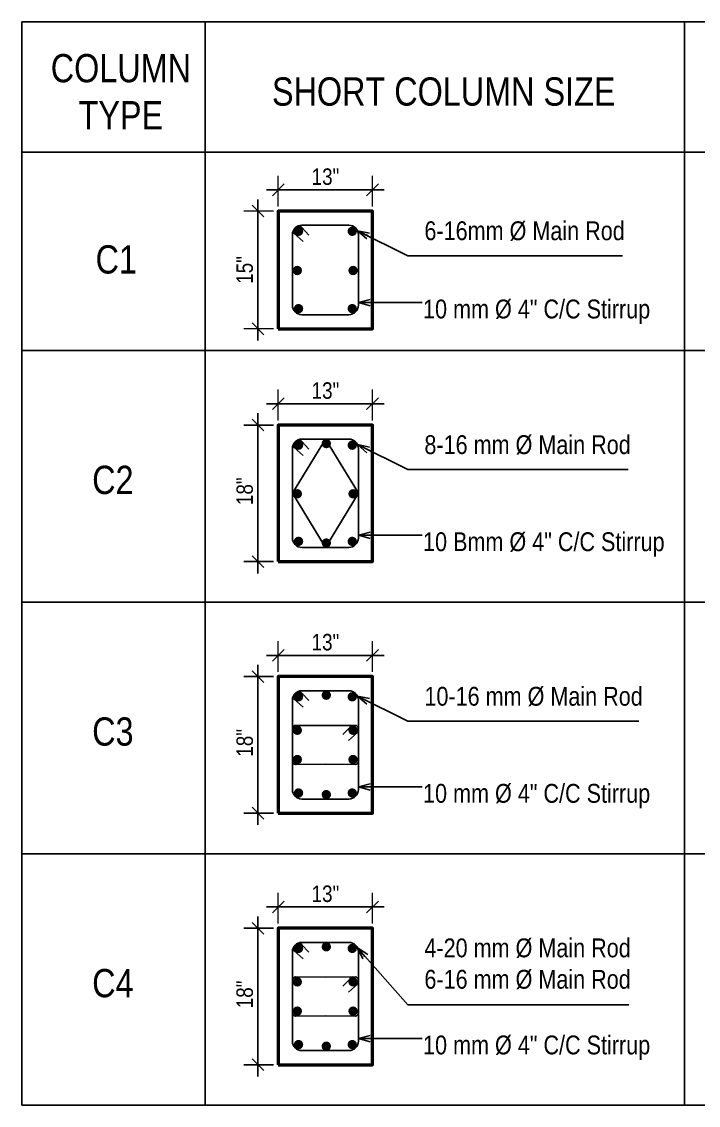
# Model space of a CAD drawing. Header units: inches. Extents: x -4010 to 92088, y -38563 to -1318.
# Drawn here: x 31246.4 to 31318.2, y -16396.8 to -16281.7 of the extents above; entities that cross this region are included whole.
import ezdxf

# ---------------------------------------------------------------- set-up
doc = ezdxf.new("R2010")
doc.units = ezdxf.units.IN
doc.header["$MEASUREMENT"] = 0
doc.header["$PDMODE"] = 99
doc.layers.add('Column', color=2, linetype='Continuous', lineweight=50)
doc.layers.add('DIM', color=7, linetype='Continuous', lineweight=15)
doc.layers.add('Rod', color=1, linetype='Continuous')
doc.layers.add('TEX', color=7, linetype='Continuous')
doc.styles.get("Standard").update_dxf_attribs({"font": 'ARIALN.TTF'})
doc.dimstyles.new('_20', dxfattribs={"dimscale": 0.25, "dimtxt": 7, "dimasz": 5, "dimexe": 6, "dimexo": 2, "dimgap": 2, "dimtad": 1, "dimdec": 1, "dimzin": 3, "dimdsep": 46, "dimlunit": 4, "dimtxsty": 'Standard', "dimblk": 'OBLIQUE', "dimcen": 0, "dimdle": 5, "dimclrt": 7, "dimazin": 0, "dimtfac": 0.0375, "dimtdec": 1, "dimtofl": 0, "dimtmove": 0, "dimatfit": 3, "dimldrblk": 'OPEN30', "dimfxl": 6, "dimtvp": 0.8, "dimtolj": 1, "dimtzin": 0, "dimlwe": -1, "dimarcsym": 0})

# ---------------------------------------------------------------- blocks, each defined once
blk = doc.blocks.new('_Oblique')
at = {"color": 0, "linetype": 'ByBlock', "lineweight": -2}
blk.add_line((-0.5, -0.5), (0.5, 0.5), dxfattribs=at)
blk = doc.blocks.new('*D398')
at = {"layer": 'Defpoints', "color": 0}
for p in [(31271.47, -16301.79), (31273.63, -16301.79), (31273.63, -16314.29)]:
    blk.add_point(p, dxfattribs=at)
at = {"layer": 'DIM', "color": 0, "lineweight": -2}
blk.add_line((31271.47, -16315.54), (31271.47, -16300.54), dxfattribs=at)
at = {"layer": 'DIM', "color": 0}
for p, q in [((31273.13, -16301.79), (31269.97, -16301.79)), ((31273.13, -16314.29), (31269.97, -16314.29))]:
    blk.add_line(p, q, dxfattribs=at)
at = {"layer": 'DIM', "color": 0, "lineweight": -2, "xscale": 1.25, "yscale": 1.25, "zscale": 1.25}
for p, rotation in [((31271.47, -16301.79), 90), ((31271.47, -16314.29), 270)]:
    blk.add_blockref('_Oblique', p, dxfattribs=dict(at, rotation=rotation))
at = {"layer": 'DIM', "color": 7, "insert": (31270.07, -16308.04), "char_height": 1.75, "attachment_point": 5, "rotation": 90}
blk.add_mtext('\\A1;15"', dxfattribs=at)
blk = doc.blocks.new('_Open30')
at = {"color": 0, "linetype": 'ByBlock', "lineweight": -2}
for p, q in [((-1, 0.268), (0, 0)), ((0, 0), (-1, -0.268)), ((0, 0), (-1, 0))]:
    blk.add_line(p, q, dxfattribs=at)
blk = doc.blocks.new('*D555')
at = {"layer": 'Defpoints', "color": 0}
for p in [(31273.63, -16299.53), (31273.63, -16301.79), (31283.63, -16301.79)]:
    blk.add_point(p, dxfattribs=at)
at = {"layer": 'DIM', "color": 0}
for p, q in [((31273.63, -16301.29), (31273.63, -16298.03)), ((31283.63, -16301.29), (31283.63, -16298.03))]:
    blk.add_line(p, q, dxfattribs=at)
at = {"layer": 'DIM', "color": 0, "lineweight": -2}
blk.add_line((31284.88, -16299.53), (31272.38, -16299.53), dxfattribs=at)
at = {"layer": 'DIM', "color": 0, "lineweight": -2, "xscale": 1.25, "yscale": 1.25, "zscale": 1.25, "rotation": 180}
blk.add_blockref('_Oblique', (31273.63, -16299.53), dxfattribs=at)
at = {"layer": 'DIM', "color": 0, "lineweight": -2, "xscale": 1.25, "yscale": 1.25, "zscale": 1.25}
blk.add_blockref('_Oblique', (31283.63, -16299.53), dxfattribs=at)
at = {"layer": 'DIM', "color": 7, "insert": (31278.63, -16298.14), "char_height": 1.75, "attachment_point": 5}
blk.add_mtext('\\A1;{\\C7;13"}', dxfattribs=at)
blk = doc.blocks.new('*D401')
at = {"layer": 'Defpoints', "color": 0}
for p in [(31271.47, -16351.23), (31273.63, -16351.23), (31273.63, -16365.73)]:
    blk.add_point(p, dxfattribs=at)
at = {"layer": 'TEX', "color": 0, "lineweight": -2}
blk.add_line((31271.47, -16366.98), (31271.47, -16349.98), dxfattribs=at)
at = {"layer": 'TEX', "color": 0}
for p, q in [((31273.13, -16351.23), (31269.97, -16351.23)), ((31273.13, -16365.73), (31269.97, -16365.73))]:
    blk.add_line(p, q, dxfattribs=at)
at = {"layer": 'TEX', "color": 0, "lineweight": -2, "xscale": 1.25, "yscale": 1.25, "zscale": 1.25}
for p, rotation in [((31271.47, -16351.23), 90), ((31271.47, -16365.73), 270)]:
    blk.add_blockref('_Oblique', p, dxfattribs=dict(at, rotation=rotation))
at = {"layer": 'TEX', "color": 7, "insert": (31270.07, -16358.26), "char_height": 1.75, "attachment_point": 5, "rotation": 90}
blk.add_mtext('\\A1;18"', dxfattribs=at)
blk = doc.blocks.new('*D558')
at = {"layer": 'Defpoints', "color": 0}
for p in [(31273.63, -16348.97), (31273.63, -16351.23), (31283.63, -16351.23)]:
    blk.add_point(p, dxfattribs=at)
at = {"layer": 'DIM', "color": 0}
for p, q in [((31273.63, -16350.73), (31273.63, -16347.47)), ((31283.63, -16350.73), (31283.63, -16347.47))]:
    blk.add_line(p, q, dxfattribs=at)
at = {"layer": 'DIM', "color": 0, "lineweight": -2}
blk.add_line((31284.88, -16348.97), (31272.38, -16348.97), dxfattribs=at)
at = {"layer": 'DIM', "color": 0, "lineweight": -2, "xscale": 1.25, "yscale": 1.25, "zscale": 1.25, "rotation": 180}
blk.add_blockref('_Oblique', (31273.63, -16348.97), dxfattribs=at)
at = {"layer": 'DIM', "color": 0, "lineweight": -2, "xscale": 1.25, "yscale": 1.25, "zscale": 1.25}
blk.add_blockref('_Oblique', (31283.63, -16348.97), dxfattribs=at)
at = {"layer": 'DIM', "color": 7, "insert": (31278.63, -16347.58), "char_height": 1.75, "attachment_point": 5}
blk.add_mtext('\\A1;13"', dxfattribs=at)
blk = doc.blocks.new('*D405')
at = {"layer": 'Defpoints', "color": 0}
for p in [(31271.47, -16324.51), (31273.63, -16324.51), (31273.63, -16339.01)]:
    blk.add_point(p, dxfattribs=at)
at = {"layer": 'TEX', "color": 0, "lineweight": -2}
blk.add_line((31271.47, -16340.26), (31271.47, -16323.26), dxfattribs=at)
at = {"layer": 'TEX', "color": 0}
for p, q in [((31273.13, -16324.51), (31269.97, -16324.51)), ((31273.13, -16339.01), (31269.97, -16339.01))]:
    blk.add_line(p, q, dxfattribs=at)
at = {"layer": 'TEX', "color": 0, "lineweight": -2, "xscale": 1.25, "yscale": 1.25, "zscale": 1.25}
for p, rotation in [((31271.47, -16324.51), 90), ((31271.47, -16339.01), 270)]:
    blk.add_blockref('_Oblique', p, dxfattribs=dict(at, rotation=rotation))
at = {"layer": 'TEX', "color": 7, "insert": (31270.07, -16331.54), "char_height": 1.75, "attachment_point": 5, "rotation": 90}
blk.add_mtext('\\A1;18"', dxfattribs=at)
blk = doc.blocks.new('*D562')
at = {"layer": 'Defpoints', "color": 0}
for p in [(31273.63, -16322.25), (31273.63, -16324.51), (31283.63, -16324.51)]:
    blk.add_point(p, dxfattribs=at)
at = {"layer": 'DIM', "color": 0}
for p, q in [((31273.63, -16324.01), (31273.63, -16320.75)), ((31283.63, -16324.01), (31283.63, -16320.75))]:
    blk.add_line(p, q, dxfattribs=at)
at = {"layer": 'DIM', "color": 0, "lineweight": -2}
blk.add_line((31284.88, -16322.25), (31272.38, -16322.25), dxfattribs=at)
at = {"layer": 'DIM', "color": 0, "lineweight": -2, "xscale": 1.25, "yscale": 1.25, "zscale": 1.25, "rotation": 180}
blk.add_blockref('_Oblique', (31273.63, -16322.25), dxfattribs=at)
at = {"layer": 'DIM', "color": 0, "lineweight": -2, "xscale": 1.25, "yscale": 1.25, "zscale": 1.25}
blk.add_blockref('_Oblique', (31283.63, -16322.25), dxfattribs=at)
at = {"layer": 'DIM', "color": 7, "insert": (31278.63, -16320.86), "char_height": 1.75, "attachment_point": 5}
blk.add_mtext('\\A1;13"', dxfattribs=at)
blk = doc.blocks.new('*D408')
at = {"layer": 'Defpoints', "color": 0}
for p in [(31271.47, -16377.95), (31273.63, -16377.95), (31273.63, -16392.45)]:
    blk.add_point(p, dxfattribs=at)
at = {"layer": 'TEX', "color": 0, "lineweight": -2}
blk.add_line((31271.47, -16393.7), (31271.47, -16376.7), dxfattribs=at)
at = {"layer": 'TEX', "color": 0}
for p, q in [((31273.13, -16377.95), (31269.97, -16377.95)), ((31273.13, -16392.45), (31269.97, -16392.45))]:
    blk.add_line(p, q, dxfattribs=at)
at = {"layer": 'TEX', "color": 0, "lineweight": -2, "xscale": 1.25, "yscale": 1.25, "zscale": 1.25}
for p, rotation in [((31271.47, -16377.95), 90), ((31271.47, -16392.45), 270)]:
    blk.add_blockref('_Oblique', p, dxfattribs=dict(at, rotation=rotation))
at = {"layer": 'TEX', "color": 7, "insert": (31270.07, -16384.98), "char_height": 1.75, "attachment_point": 5, "rotation": 90}
blk.add_mtext('\\A1;18"', dxfattribs=at)
blk = doc.blocks.new('*D565')
at = {"layer": 'Defpoints', "color": 0}
for p in [(31273.63, -16375.69), (31273.63, -16377.95), (31283.63, -16377.95)]:
    blk.add_point(p, dxfattribs=at)
at = {"layer": 'DIM', "color": 0}
for p, q in [((31273.63, -16377.45), (31273.63, -16374.19)), ((31283.63, -16377.45), (31283.63, -16374.19))]:
    blk.add_line(p, q, dxfattribs=at)
at = {"layer": 'DIM', "color": 0, "lineweight": -2}
blk.add_line((31284.88, -16375.69), (31272.38, -16375.69), dxfattribs=at)
at = {"layer": 'DIM', "color": 0, "lineweight": -2, "xscale": 1.25, "yscale": 1.25, "zscale": 1.25, "rotation": 180}
blk.add_blockref('_Oblique', (31273.63, -16375.69), dxfattribs=at)
at = {"layer": 'DIM', "color": 0, "lineweight": -2, "xscale": 1.25, "yscale": 1.25, "zscale": 1.25}
blk.add_blockref('_Oblique', (31283.63, -16375.69), dxfattribs=at)
at = {"layer": 'DIM', "color": 7, "insert": (31278.63, -16374.3), "char_height": 1.75, "attachment_point": 5}
blk.add_mtext('\\A1;13"', dxfattribs=at)

msp = doc.modelspace()

# ---------------------------------------------------------------- hatches: boundary and pattern name
at = {"layer": 'Rod'}
for points in [[(31276.275, -16303.932, -1), (31275.275, -16303.932, -1)], [(31280.979, -16303.932, 1), (31281.979, -16303.932, 1)], [(31276.146, -16308.097, 1), (31275.146, -16308.097, 1)], [(31281.064, -16308.097, -1), (31282.064, -16308.097, -1)], [(31276.275, -16312.147, 1), (31275.275, -16312.147, 1)], [(31280.979, -16312.147, -1), (31281.979, -16312.147, -1)], [(31278.224, -16326.477, -1), (31279.224, -16326.477, -1)], [(31276.275, -16326.649, -1), (31275.275, -16326.649, -1)], [(31280.979, -16326.649, 1), (31281.979, -16326.649, 1)], [(31276.146, -16331.814, 1), (31275.146, -16331.814, 1)], [(31281.064, -16331.814, -1), (31282.064, -16331.814, -1)], [(31276.275, -16336.864, 1), (31275.275, -16336.864, 1)], [(31280.979, -16336.864, -1), (31281.979, -16336.864, -1)], [(31278.224, -16337.037, 1), (31279.224, -16337.037, 1)], [(31276.275, -16353.371, -1), (31275.275, -16353.371, -1)], [(31278.224, -16353.199, -1), (31279.224, -16353.199, -1)], [(31280.979, -16353.371, 1), (31281.979, -16353.371, 1)], [(31276.146, -16356.924, 1), (31275.146, -16356.924, 1)], [(31281.064, -16356.924, -1), (31282.064, -16356.924, -1)], [(31276.146, -16360.034, -1), (31275.146, -16360.034, -1)], [(31281.064, -16360.034, 1), (31282.064, -16360.034, 1)], [(31276.275, -16363.586, 1), (31275.275, -16363.586, 1)], [(31278.224, -16363.759, 1), (31279.224, -16363.759, 1)], [(31280.979, -16363.586, -1), (31281.979, -16363.586, -1)], [(31276.275, -16380.093, -1), (31275.275, -16380.093, -1)], [(31278.224, -16379.921, -1), (31279.224, -16379.921, -1)], [(31280.979, -16380.093, 1), (31281.979, -16380.093, 1)], [(31276.146, -16383.646, 1), (31275.146, -16383.646, 1)], [(31281.064, -16383.646, -1), (31282.064, -16383.646, -1)], [(31276.146, -16386.756, -1), (31275.146, -16386.756, -1)], [(31281.064, -16386.756, 1), (31282.064, -16386.756, 1)], [(31276.275, -16390.308, 1), (31275.275, -16390.308, 1)], [(31278.224, -16390.481, 1), (31279.224, -16390.481, 1)], [(31280.979, -16390.308, -1), (31281.979, -16390.308, -1)]]:
    msp.add_hatch(color=256, dxfattribs=at).paths.add_polyline_path(points)

# ---------------------------------------------------------------- linework, layer by layer
at = {"layer": 'Column'}
for points in [[(31273.627, -16314.289), (31283.627, -16314.289), (31283.627, -16301.789), (31273.627, -16301.789)], [(31273.627, -16339.007), (31283.627, -16339.007), (31283.627, -16324.507), (31273.627, -16324.507)], [(31273.627, -16365.729), (31283.627, -16365.729), (31283.627, -16351.229), (31273.627, -16351.229)], [(31273.627, -16392.451), (31283.627, -16392.451), (31283.627, -16377.951), (31273.627, -16377.951)]]:
    msp.add_lwpolyline(points, close=True, dxfattribs=at)
at = {"layer": 'Rod'}
for p, q in [((31278.627, -16326.007), (31275.127, -16331.757)), ((31282.127, -16331.757), (31278.627, -16326.007)), ((31275.127, -16331.757), (31278.627, -16337.507)), ((31278.627, -16337.507), (31282.127, -16331.757))]:
    msp.add_line(p, q, dxfattribs=at)
for points in [[(31276.127, -16312.789), (31281.127, -16312.789, 0.4142136), (31282.127, -16311.789), (31282.127, -16304.289, 0.4142136), (31281.127, -16303.289), (31276.127, -16303.289, 0.4142136), (31275.127, -16304.289), (31275.127, -16311.789, 0.4142136)], [(31276.127, -16337.507), (31281.127, -16337.507, 0.4142136), (31282.127, -16336.507), (31282.127, -16327.007, 0.4142136), (31281.127, -16326.007), (31276.127, -16326.007, 0.4142136), (31275.127, -16327.007), (31275.127, -16336.507, 0.4142136)], [(31276.127, -16364.229), (31281.127, -16364.229, 0.4142136), (31282.127, -16363.229), (31282.127, -16353.729, 0.4142136), (31281.127, -16352.729), (31276.127, -16352.729, 0.4142136), (31275.127, -16353.729), (31275.127, -16363.229, 0.4142136)], [(31276.127, -16390.951), (31281.127, -16390.951, 0.4142136), (31282.127, -16389.951), (31282.127, -16380.451, 0.4142136), (31281.127, -16379.451), (31276.127, -16379.451, 0.4142136), (31275.127, -16380.451), (31275.127, -16389.951, 0.4142136)]]:
    msp.add_lwpolyline(points, format="xyb", close=True, dxfattribs=at)
for points in [[(31275.288, -16303.782, 0.2624441), (31275.308, -16304.184), (31276.257, -16305.029)], [(31275.776, -16303.356, -0.3032581), (31276.123, -16303.546), (31276.874, -16304.337)], [(31275.776, -16326.074, -0.3032581), (31276.123, -16326.263), (31276.874, -16327.055)], [(31275.288, -16326.499, 0.2624441), (31275.308, -16326.901), (31276.257, -16327.747)], [(31275.288, -16353.221, 0.2624441), (31275.308, -16353.624), (31276.257, -16354.469)], [(31275.776, -16352.796, -0.3032581), (31276.123, -16352.985), (31276.874, -16353.777)], [(31275.134, -16356.653, -0.3032581), (31275.441, -16356.405), (31278.627, -16356.427)], [(31282.12, -16356.653, 0.3032581), (31281.813, -16356.405), (31278.627, -16356.427)], [(31281.587, -16356.406, 0.3032581), (31281.241, -16356.595), (31280.489, -16357.386)], [(31282.045, -16356.771, -0.2624441), (31282.025, -16357.173), (31281.076, -16358.018)], [(31275.134, -16360.305, 0.3032581), (31275.441, -16360.553), (31278.627, -16360.53)], [(31282.12, -16360.305, -0.3032581), (31281.813, -16360.553), (31278.627, -16360.53)], [(31275.288, -16379.943, 0.2624441), (31275.308, -16380.346), (31276.257, -16381.191)], [(31275.776, -16379.518, -0.3032581), (31276.123, -16379.707), (31276.874, -16380.499)], [(31275.134, -16383.375, -0.3032581), (31275.441, -16383.127), (31278.627, -16383.149)], [(31282.12, -16383.375, 0.3032581), (31281.813, -16383.127), (31278.627, -16383.149)], [(31281.587, -16383.128, 0.3032581), (31281.241, -16383.317), (31280.489, -16384.108)], [(31282.045, -16383.493, -0.2624441), (31282.025, -16383.895), (31281.076, -16384.741)], [(31275.134, -16387.027, 0.3032581), (31275.441, -16387.275), (31278.627, -16387.253)], [(31282.12, -16387.027, -0.3032581), (31281.813, -16387.275), (31278.627, -16387.253)]]:
    msp.add_lwpolyline(points, format="xyb", dxfattribs=at)
at = {"layer": 'TEX'}
for p, q in [((31246.389, -16281.671), (31368.789, -16281.671)), ((31246.389, -16281.671), (31246.389, -16295.54)), ((31265.882, -16281.671), (31265.882, -16295.54)), ((31298.436, -16281.671), (31420.836, -16281.671)), ((31316.742, -16281.671), (31316.742, -16295.54)), ((31246.389, -16295.54), (31368.789, -16295.54)), ((31246.389, -16295.54), (31368.789, -16295.54)), ((31246.389, -16295.54), (31246.389, -16396.757)), ((31265.882, -16295.54), (31265.882, -16396.757)), ((31298.436, -16295.54), (31420.836, -16295.54)), ((31298.436, -16295.54), (31420.836, -16295.54)), ((31316.742, -16295.54), (31316.742, -16396.757)), ((31246.389, -16316.591), (31368.789, -16316.591)), ((31246.389, -16316.591), (31368.789, -16316.591)), ((31298.436, -16316.591), (31420.836, -16316.591)), ((31298.436, -16316.591), (31420.836, -16316.591)), ((31246.389, -16343.313), (31368.789, -16343.313)), ((31246.389, -16343.313), (31368.789, -16343.313)), ((31246.389, -16343.313), (31368.789, -16343.313)), ((31298.436, -16343.313), (31420.836, -16343.313)), ((31298.436, -16343.313), (31420.836, -16343.313)), ((31298.436, -16343.313), (31420.836, -16343.313)), ((31246.389, -16370.035), (31368.789, -16370.035)), ((31298.436, -16370.035), (31420.836, -16370.035)), ((31246.389, -16396.757), (31368.789, -16396.757)), ((31298.436, -16396.757), (31420.836, -16396.757))]:
    msp.add_line(p, q, dxfattribs=at)

# ---------------------------------------------------------------- texts
for s, insert, char_height, width, attachment_point in [('COLUMN \\PTYPE', (31256.918, -16289.109), 3, 13.0958, 5), ('SHORT COLUMN SIZE', (31291.186, -16289.109), 3, 57.9349, 5), ('6-16mm Ø Main Rod', (31289.139, -16302.875), 2, 29.41889, 1), ('{\\H2.778x;C1}', (31256.428, -16306.938), 1.08, 37.64891, 5), ('10 mm Ø 4" C/C Stirrup', (31288.993, -16311.185), 2, 38.12995, 1), ('8-16 mm Ø Main Rod', (31289.139, -16325.592), 2, 29.41889, 1), ('{\\H2.778x;C2}', (31256.067, -16330.356), 1.08, 37.64891, 5), ('10 Bmm Ø 4" C/C Stirrup', (31288.993, -16335.902), 2, 38.12995, 1), ('10-16 mm Ø Main Rod', (31289.139, -16352.314), 2, 29.41889, 1), ('{\\H2.778x;C3}', (31256.067, -16357.078), 1.08, 37.64891, 5), ('10 mm Ø 4" C/C Stirrup', (31288.993, -16362.624), 2, 38.12995, 1), ('4-20 mm Ø Main Rod\\P6-16 mm Ø Main Rod', (31289.139, -16379.036), 2, 29.41889, 1), ('{\\H2.778x;C4}', (31256.067, -16383.8), 1.08, 37.64891, 5), ('10 mm Ø 4" C/C Stirrup', (31288.993, -16389.346), 2, 38.12995, 1)]:
    msp.add_mtext(s, dxfattribs=dict(at, insert=insert, char_height=char_height, width=width, attachment_point=attachment_point))

# ---------------------------------------------------------------- dimensions: what is measured, and where the dimension line sits
at = {"layer": 'DIM'}
for base, p1, p2, text, picture, middle in [((31273.627, -16299.533), (31283.627, -16301.789), (31273.627, -16301.789), '{\\C7;13"}', '*D555', (31278.627, -16298.139)), ((31273.627, -16322.25), (31283.627, -16324.507), (31273.627, -16324.507), '13"', '*D562', (31278.627, -16320.857)), ((31273.627, -16348.972), (31283.627, -16351.229), (31273.627, -16351.229), '13"', '*D558', (31278.627, -16347.579)), ((31273.627, -16375.694), (31283.627, -16377.951), (31273.627, -16377.951), '13"', '*D565', (31278.627, -16374.301))]:
    dim = msp.add_linear_dim(base=base, p1=p1, p2=p2, text=text, dimstyle='_20', dxfattribs=at)
    dim.commit()
    dim.dimension.update_dxf_attribs({"geometry": picture, "text_midpoint": middle})
dim = msp.add_linear_dim(base=(31271.468, -16301.789), p1=(31273.627, -16314.289), p2=(31273.627, -16301.789), angle=90, text='15"', dimstyle='_20', dxfattribs=at)
dim.commit()
dim.dimension.update_dxf_attribs({"geometry": '*D398', "text_midpoint": (31271.468, -16308.039), "dimtype": 160})
at = {"layer": 'TEX'}
for base, p1, p2, picture, middle in [((31271.468, -16324.507), (31273.627, -16339.007), (31273.627, -16324.507), '*D405', (31271.468, -16331.54)), ((31271.468, -16351.229), (31273.627, -16365.729), (31273.627, -16351.229), '*D401', (31271.468, -16358.262)), ((31271.468, -16377.951), (31273.627, -16392.451), (31273.627, -16377.951), '*D408', (31271.468, -16384.984))]:
    dim = msp.add_linear_dim(base=base, p1=p1, p2=p2, angle=90, text='18"', dimstyle='_20', dxfattribs=at)
    dim.commit()
    dim.dimension.update_dxf_attribs({"geometry": picture, "text_midpoint": middle, "dimtype": 160})

# ---------------------------------------------------------------- leaders
at = {"layer": 'DIM', "annotation_type": 0, "has_hookline": 1, "hookline_direction": 0}
for points, text_width in [([(31282.037, -16303.875), (31287.389, -16306.529), (31288.639, -16306.529)], 21.015), ([(31282.037, -16326.592), (31287.389, -16329.246), (31288.639, -16329.246)], 21.643), ([(31282.037, -16353.314), (31287.389, -16355.968), (31288.639, -16355.968)], 22.763), ([(31282.037, -16380.036), (31287.389, -16386.098), (31288.639, -16386.098)], 21.708)]:
    msp.add_leader(points, dimstyle='_20', dxfattribs=dict(at, text_width=text_width))
at = {"layer": 'DIM'}
for points in [[(31282.127, -16311.5), (31288.903, -16311.5)], [(31282.127, -16336.218), (31288.903, -16336.218)], [(31282.127, -16362.94), (31288.903, -16362.94)], [(31282.127, -16389.662), (31288.903, -16389.662)]]:
    msp.add_leader(points, dimstyle='_20', dxfattribs=at)

doc.saveas('drawing.dxf')
